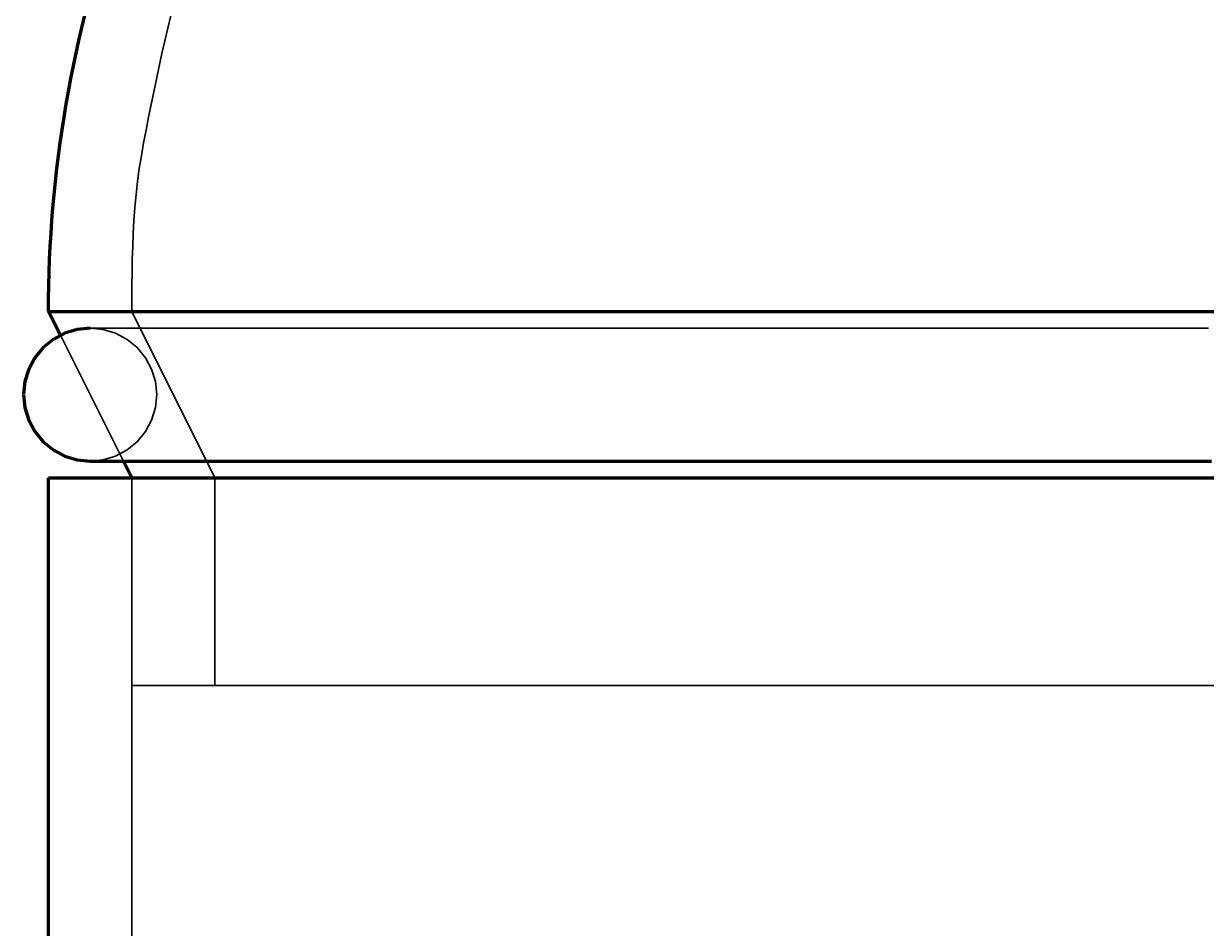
# Model space of a CAD drawing. Header units: millimetres. Extents: x 0 to 2208, y 0 to 420.
# Drawn here: x 175.5 to 180.052, y 202.582 to 206.064 of the extents above; entities that cross this region are included whole.
import ezdxf

# ---------------------------------------------------------------- set-up
doc = ezdxf.new("R2010")
doc.units = ezdxf.units.MM
doc.linetypes.add('IRAM-E-TRAZOS', pattern=[5, 4, -1])
doc.layers.add('01-VISIBLE', color=7, linetype='CONTINUOUS', lineweight=70)
doc.layers.add('02-OCULTA', color=4, linetype='IRAM-E-TRAZOS', lineweight=35)

msp = doc.modelspace()

# ---------------------------------------------------------------- linework, layer by layer
at = {"layer": '01-VISIBLE'}
for p, q in [((175.6415, 204.8649), (175.5959, 204.9559)), ((175.9159, 204.3159), (175.8839, 204.3799)), ((175.5959, 200.3159), (175.5959, 204.3159))]:
    msp.add_line(p, q, dxfattribs=at)
for points in [[(175.5959, 204.9559), (175.5961, 205.006), (175.5969, 205.0561), (175.5982, 205.1062), (175.6, 205.1563), (175.6024, 205.2064), (175.6053, 205.2564), (175.6088, 205.3064), (175.6128, 205.3563), (175.6173, 205.4062), (175.6224, 205.4561), (175.628, 205.5059), (175.6341, 205.5556), (175.6408, 205.6053), (175.648, 205.6549), (175.6556, 205.7044), (175.6638, 205.7538), (175.6726, 205.8032), (175.6818, 205.8524), (175.6915, 205.9016), (175.7017, 205.9506), (175.7124, 205.9996), (175.7237, 206.0484), (175.7354, 206.0971)], [(175.5959, 204.9559), (175.646, 204.9559), (175.696, 204.9559), (175.746, 204.9559), (175.796, 204.9559), (175.846, 204.9559), (175.8961, 204.9559), (175.9461, 204.9559), (175.9961, 204.9559), (176.0461, 204.9559), (176.0961, 204.9559), (176.1462, 204.9559), (176.1962, 204.9559), (176.2462, 204.9559), (176.2962, 204.9559), (176.3462, 204.9559), (176.3963, 204.9559), (176.4463, 204.9559), (176.4963, 204.9559), (176.5463, 204.9559), (176.5963, 204.9559), (176.6464, 204.9559), (176.6964, 204.9559), (176.7464, 204.9559), (176.7964, 204.9559), (176.8464, 204.9559), (176.8965, 204.9559), (176.9465, 204.9559), (176.9965, 204.9559), (177.0465, 204.9559), (177.0965, 204.9559), (177.1466, 204.9559), (177.1966, 204.9559), (177.2466, 204.9559), (177.2966, 204.9559), (177.3466, 204.9559), (177.3967, 204.9559), (177.4467, 204.9559), (177.4967, 204.9559), (177.5467, 204.9559), (177.5967, 204.9559), (177.6468, 204.9559), (177.6968, 204.9559), (177.7468, 204.9559), (177.7968, 204.9559), (177.8468, 204.9559), (177.8969, 204.9559), (177.9469, 204.9559), (177.9969, 204.9559), (178.0469, 204.9559), (178.0969, 204.9559), (178.147, 204.9559), (178.197, 204.9559), (178.247, 204.9559), (178.297, 204.9559), (178.347, 204.9559), (178.3971, 204.9559), (178.4471, 204.9559), (178.4971, 204.9559), (178.5471, 204.9559), (178.5971, 204.9559), (178.6472, 204.9559), (178.6972, 204.9559), (178.7472, 204.9559), (178.7972, 204.9559), (178.8472, 204.9559), (178.8973, 204.9559), (178.9473, 204.9559), (178.9973, 204.9559), (179.0473, 204.9559), (179.0973, 204.9559), (179.1474, 204.9559), (179.1974, 204.9559), (179.2474, 204.9559), (179.2974, 204.9559), (179.3474, 204.9559), (179.3975, 204.9559), (179.4475, 204.9559), (179.4975, 204.9559), (179.5475, 204.9559), (179.5975, 204.9559), (179.6476, 204.9559), (179.6976, 204.9559), (179.7476, 204.9559), (179.7976, 204.9559), (179.8476, 204.9559), (179.8977, 204.9559), (179.9477, 204.9559), (179.9977, 204.9559), (180.0477, 204.9559), (180.0977, 204.9559)], [(175.7559, 204.8919), (175.706, 204.887), (175.658, 204.8725), (175.6137, 204.8488), (175.5749, 204.817), (175.5431, 204.7782), (175.5194, 204.7339), (175.5049, 204.6859), (175.4999, 204.6359)], [(175.4999, 204.6359), (175.5049, 204.586), (175.5194, 204.538), (175.5431, 204.4937), (175.5749, 204.4549), (175.6137, 204.4231), (175.658, 204.3994), (175.706, 204.3849), (175.7559, 204.3799)], [(175.7559, 204.3799), (175.8061, 204.3799), (175.8563, 204.3799), (175.9064, 204.3799), (175.9566, 204.3799), (176.0068, 204.3799), (176.057, 204.3799), (176.1072, 204.3799), (176.1573, 204.3799), (176.2075, 204.3799), (176.2577, 204.3799), (176.3079, 204.3799), (176.3581, 204.3799), (176.4083, 204.3799), (176.4584, 204.3799), (176.5086, 204.3799), (176.5588, 204.3799), (176.609, 204.3799), (176.6592, 204.3799), (176.7094, 204.3799), (176.7595, 204.3799), (176.8097, 204.3799), (176.8599, 204.3799), (176.9101, 204.3799), (176.9603, 204.3799), (177.0105, 204.3799), (177.0606, 204.3799), (177.1108, 204.3799), (177.161, 204.3799), (177.2112, 204.3799), (177.2614, 204.3799), (177.3116, 204.3799), (177.3618, 204.3799), (177.4119, 204.3799), (177.4621, 204.3799), (177.5123, 204.3799), (177.5625, 204.3799), (177.6127, 204.3799), (177.6629, 204.3799), (177.713, 204.3799), (177.7632, 204.3799), (177.8134, 204.3799), (177.8636, 204.3799), (177.9138, 204.3799), (177.964, 204.3799), (178.0141, 204.3799), (178.0643, 204.3799), (178.1145, 204.3799), (178.1647, 204.3799), (178.2149, 204.3799), (178.265, 204.3799), (178.3152, 204.3799), (178.3654, 204.3799), (178.4156, 204.3799), (178.4658, 204.3799), (178.516, 204.3799), (178.5661, 204.3799), (178.6163, 204.3799), (178.6665, 204.3799), (178.7167, 204.3799), (178.7669, 204.3799), (178.8171, 204.3799), (178.8672, 204.3799), (178.9174, 204.3799), (178.9676, 204.3799), (179.0178, 204.3799), (179.068, 204.3799), (179.1181, 204.3799), (179.1683, 204.3799), (179.2185, 204.3799), (179.2687, 204.3799), (179.3189, 204.3799), (179.3691, 204.3799), (179.4192, 204.3799), (179.4694, 204.3799), (179.5196, 204.3799), (179.5698, 204.3799), (179.62, 204.3799), (179.6701, 204.3799), (179.7203, 204.3799), (179.7705, 204.3799), (179.8207, 204.3799), (179.8709, 204.3799), (179.9211, 204.3799), (179.9712, 204.3799), (180.0214, 204.3799), (180.0716, 204.3799)], [(175.5959, 204.3159), (175.646, 204.3159), (175.696, 204.3159), (175.746, 204.3159), (175.796, 204.3159), (175.846, 204.3159), (175.8961, 204.3159), (175.9461, 204.3159), (175.9961, 204.3159), (176.0461, 204.3159), (176.0961, 204.3159), (176.1462, 204.3159), (176.1962, 204.3159), (176.2462, 204.3159), (176.2962, 204.3159), (176.3462, 204.3159), (176.3963, 204.3159), (176.4463, 204.3159), (176.4963, 204.3159), (176.5463, 204.3159), (176.5963, 204.3159), (176.6464, 204.3159), (176.6964, 204.3159), (176.7464, 204.3159), (176.7964, 204.3159), (176.8464, 204.3159), (176.8965, 204.3159), (176.9465, 204.3159), (176.9965, 204.3159), (177.0465, 204.3159), (177.0965, 204.3159), (177.1466, 204.3159), (177.1966, 204.3159), (177.2466, 204.3159), (177.2966, 204.3159), (177.3466, 204.3159), (177.3967, 204.3159), (177.4467, 204.3159), (177.4967, 204.3159), (177.5467, 204.3159), (177.5967, 204.3159), (177.6468, 204.3159), (177.6968, 204.3159), (177.7468, 204.3159), (177.7968, 204.3159), (177.8468, 204.3159), (177.8969, 204.3159), (177.9469, 204.3159), (177.9969, 204.3159), (178.0469, 204.3159), (178.0969, 204.3159), (178.147, 204.3159), (178.197, 204.3159), (178.247, 204.3159), (178.297, 204.3159), (178.347, 204.3159), (178.3971, 204.3159), (178.4471, 204.3159), (178.4971, 204.3159), (178.5471, 204.3159), (178.5971, 204.3159), (178.6472, 204.3159), (178.6972, 204.3159), (178.7472, 204.3159), (178.7972, 204.3159), (178.8472, 204.3159), (178.8973, 204.3159), (178.9473, 204.3159), (178.9973, 204.3159), (179.0473, 204.3159), (179.0973, 204.3159), (179.1474, 204.3159), (179.1974, 204.3159), (179.2474, 204.3159), (179.2974, 204.3159), (179.3474, 204.3159), (179.3975, 204.3159), (179.4475, 204.3159), (179.4975, 204.3159), (179.5475, 204.3159), (179.5975, 204.3159), (179.6476, 204.3159), (179.6976, 204.3159), (179.7476, 204.3159), (179.7976, 204.3159), (179.8476, 204.3159), (179.8977, 204.3159), (179.9477, 204.3159), (179.9977, 204.3159), (180.0477, 204.3159), (180.0977, 204.3159)]]:
    msp.add_lwpolyline(points, dxfattribs=at)
at = {"layer": '02-OCULTA'}
for p, q in [((176.2359, 204.3159), (175.9159, 204.9559)), ((175.8839, 204.3799), (175.6415, 204.8649)), ((175.9159, 155.0159), (175.9159, 204.3159)), ((175.9159, 203.5159), (175.9159, 204.3159)), ((176.2359, 204.3159), (176.2359, 203.5159))]:
    msp.add_line(p, q, dxfattribs=at)
for points in [[(176.0669, 206.0953), (176.055, 206.0466), (176.0434, 205.9978), (176.0323, 205.9489), (176.0215, 205.8999), (176.011, 205.8509), (176.0007, 205.8018), (175.9906, 205.7527), (175.9806, 205.7036), (175.971, 205.6544), (175.9617, 205.6051), (175.953, 205.5557), (175.9451, 205.5062), (175.9382, 205.4565), (175.9324, 205.4067), (175.9278, 205.3568), (175.9243, 205.3068), (175.9216, 205.2567), (175.9196, 205.2066), (175.9181, 205.1565), (175.9171, 205.1064), (175.9164, 205.0562), (175.916, 205.0061), (175.9159, 204.9559)], [(180.054, 204.9559), (180.0039, 204.9559), (179.9538, 204.9559), (179.9037, 204.9559), (179.8536, 204.9559), (179.8035, 204.9559), (179.7535, 204.9559), (179.7034, 204.9559), (179.6533, 204.9559), (179.6032, 204.9559), (179.5531, 204.9559), (179.503, 204.9559), (179.4529, 204.9559), (179.4028, 204.9559), (179.3527, 204.9559), (179.3026, 204.9559), (179.2525, 204.9559), (179.2025, 204.9559), (179.1524, 204.9559), (179.1023, 204.9559), (179.0522, 204.9559), (179.0021, 204.9559), (178.952, 204.9559), (178.9019, 204.9559), (178.8518, 204.9559), (178.8017, 204.9559), (178.7516, 204.9559), (178.7016, 204.9559), (178.6515, 204.9559), (178.6014, 204.9559), (178.5513, 204.9559), (178.5012, 204.9559), (178.4511, 204.9559), (178.401, 204.9559), (178.3509, 204.9559), (178.3008, 204.9559), (178.2507, 204.9559), (178.2006, 204.9559), (178.1506, 204.9559), (178.1005, 204.9559), (178.0504, 204.9559), (178.0003, 204.9559), (177.9502, 204.9559), (177.9001, 204.9559), (177.85, 204.9559), (177.7999, 204.9559), (177.7498, 204.9559), (177.6997, 204.9559), (177.6497, 204.9559), (177.5996, 204.9559), (177.5495, 204.9559), (177.4994, 204.9559), (177.4493, 204.9559), (177.3992, 204.9559), (177.3491, 204.9559), (177.299, 204.9559), (177.2489, 204.9559), (177.1988, 204.9559), (177.1487, 204.9559), (177.0987, 204.9559), (177.0486, 204.9559), (176.9985, 204.9559), (176.9484, 204.9559), (176.8983, 204.9559), (176.8482, 204.9559), (176.7981, 204.9559), (176.748, 204.9559), (176.6979, 204.9559), (176.6478, 204.9559), (176.5977, 204.9559), (176.5477, 204.9559), (176.4976, 204.9559), (176.4475, 204.9559), (176.3974, 204.9559), (176.3473, 204.9559), (176.2972, 204.9559), (176.2471, 204.9559), (176.197, 204.9559), (176.1469, 204.9559), (176.0968, 204.9559), (176.0468, 204.9559), (175.9967, 204.9559), (175.9466, 204.9559), (175.8965, 204.9559), (175.8464, 204.9559), (175.7963, 204.9559), (175.7462, 204.9559), (175.6961, 204.9559), (175.646, 204.9559), (175.5959, 204.9559)], [(180.0675, 204.9559), (180.0175, 204.9559), (179.9674, 204.9559), (179.9174, 204.9559), (179.8674, 204.9559), (179.8174, 204.9559), (179.7674, 204.9559), (179.7173, 204.9559), (179.6673, 204.9559), (179.6173, 204.9559), (179.5673, 204.9559), (179.5173, 204.9559), (179.4673, 204.9559), (179.4172, 204.9559), (179.3672, 204.9559), (179.3172, 204.9559), (179.2672, 204.9559), (179.2172, 204.9559), (179.1671, 204.9559), (179.1171, 204.9559), (179.0671, 204.9559), (179.0171, 204.9559), (178.9671, 204.9559), (178.917, 204.9559), (178.867, 204.9559), (178.817, 204.9559), (178.767, 204.9559), (178.717, 204.9559), (178.667, 204.9559), (178.6169, 204.9559), (178.5669, 204.9559), (178.5169, 204.9559), (178.4669, 204.9559), (178.4169, 204.9559), (178.3668, 204.9559), (178.3168, 204.9559), (178.2668, 204.9559), (178.2168, 204.9559), (178.1668, 204.9559), (178.1168, 204.9559), (178.0667, 204.9559), (178.0167, 204.9559), (177.9667, 204.9559), (177.9167, 204.9559), (177.8667, 204.9559), (177.8166, 204.9559), (177.7666, 204.9559), (177.7166, 204.9559), (177.6666, 204.9559), (177.6166, 204.9559), (177.5665, 204.9559), (177.5165, 204.9559), (177.4665, 204.9559), (177.4165, 204.9559), (177.3665, 204.9559), (177.3165, 204.9559), (177.2664, 204.9559), (177.2164, 204.9559), (177.1664, 204.9559), (177.1164, 204.9559), (177.0664, 204.9559), (177.0163, 204.9559), (176.9663, 204.9559), (176.9163, 204.9559), (176.8663, 204.9559), (176.8163, 204.9559), (176.7663, 204.9559), (176.7162, 204.9559), (176.6662, 204.9559), (176.6162, 204.9559), (176.5662, 204.9559), (176.5162, 204.9559), (176.4661, 204.9559), (176.4161, 204.9559), (176.3661, 204.9559), (176.3161, 204.9559), (176.2661, 204.9559), (176.216, 204.9559), (176.166, 204.9559), (176.116, 204.9559), (176.066, 204.9559), (176.016, 204.9559), (175.966, 204.9559), (175.9159, 204.9559)], [(175.9159, 204.9559), (175.9835, 204.9559), (176.051, 204.9559), (176.1185, 204.9559), (176.186, 204.9559), (176.2536, 204.9559), (176.3211, 204.9559), (176.3886, 204.9559), (176.4561, 204.9559), (176.5237, 204.9559), (176.5912, 204.9559), (176.6587, 204.9559), (176.7262, 204.9559), (176.7938, 204.9559), (176.8613, 204.9559), (176.9288, 204.9559), (176.9963, 204.9559), (177.0639, 204.9559), (177.1314, 204.9559), (177.1989, 204.9559), (177.2664, 204.9559), (177.334, 204.9559), (177.4015, 204.9559), (177.469, 204.9559), (177.5365, 204.9559), (177.6041, 204.9559), (177.6716, 204.9559), (177.7391, 204.9559), (177.8066, 204.9559), (177.8742, 204.9559), (177.9417, 204.9559), (178.0092, 204.9559), (178.0767, 204.9559), (178.1443, 204.9559), (178.2118, 204.9559), (178.2793, 204.9559), (178.3468, 204.9559), (178.4144, 204.9559), (178.4819, 204.9559), (178.5494, 204.9559), (178.6169, 204.9559), (178.6845, 204.9559), (178.752, 204.9559), (178.8195, 204.9559), (178.887, 204.9559), (178.9546, 204.9559), (179.0221, 204.9559), (179.0896, 204.9559), (179.1571, 204.9559), (179.2247, 204.9559), (179.2922, 204.9559), (179.3597, 204.9559), (179.4272, 204.9559), (179.4948, 204.9559), (179.5623, 204.9559), (179.6298, 204.9559), (179.6973, 204.9559), (179.7649, 204.9559), (179.8324, 204.9559), (179.8999, 204.9559), (179.9674, 204.9559), (180.035, 204.9559), (180.1025, 204.9559)], [(180.0607, 204.8919), (180.0106, 204.8919), (179.9606, 204.8919), (179.9105, 204.8919), (179.8604, 204.8919), (179.8104, 204.8919), (179.7603, 204.8919), (179.7103, 204.8919), (179.6602, 204.8919), (179.6102, 204.8919), (179.5601, 204.8919), (179.5101, 204.8919), (179.46, 204.8919), (179.4099, 204.8919), (179.3599, 204.8919), (179.3098, 204.8919), (179.2598, 204.8919), (179.2097, 204.8919), (179.1597, 204.8919), (179.1096, 204.8919), (179.0596, 204.8919), (179.0095, 204.8919), (178.9595, 204.8919), (178.9094, 204.8919), (178.8593, 204.8919), (178.8093, 204.8919), (178.7592, 204.8919), (178.7092, 204.8919), (178.6591, 204.8919), (178.6091, 204.8919), (178.559, 204.8919), (178.509, 204.8919), (178.4589, 204.8919), (178.4088, 204.8919), (178.3588, 204.8919), (178.3087, 204.8919), (178.2587, 204.8919), (178.2086, 204.8919), (178.1586, 204.8919), (178.1085, 204.8919), (178.0585, 204.8919), (178.0084, 204.8919), (177.9584, 204.8919), (177.9083, 204.8919), (177.8582, 204.8919), (177.8082, 204.8919), (177.7581, 204.8919), (177.7081, 204.8919), (177.658, 204.8919), (177.608, 204.8919), (177.5579, 204.8919), (177.5079, 204.8919), (177.4578, 204.8919), (177.4078, 204.8919), (177.3577, 204.8919), (177.3076, 204.8919), (177.2576, 204.8919), (177.2075, 204.8919), (177.1575, 204.8919), (177.1074, 204.8919), (177.0574, 204.8919), (177.0073, 204.8919), (176.9573, 204.8919), (176.9072, 204.8919), (176.8571, 204.8919), (176.8071, 204.8919), (176.757, 204.8919), (176.707, 204.8919), (176.6569, 204.8919), (176.6069, 204.8919), (176.5568, 204.8919), (176.5068, 204.8919), (176.4567, 204.8919), (176.4067, 204.8919), (176.3566, 204.8919), (176.3065, 204.8919), (176.2565, 204.8919), (176.2064, 204.8919), (176.1564, 204.8919), (176.1063, 204.8919), (176.0563, 204.8919), (176.0062, 204.8919), (175.9562, 204.8919), (175.9061, 204.8919), (175.856, 204.8919), (175.806, 204.8919), (175.7559, 204.8919)], [(180.0604, 204.8919), (179.9921, 204.8919), (179.9238, 204.8919), (179.8554, 204.8919), (179.7871, 204.8919), (179.7188, 204.8919), (179.6505, 204.8919), (179.5821, 204.8919), (179.5138, 204.8919), (179.4455, 204.8919), (179.3772, 204.8919), (179.3088, 204.8919), (179.2405, 204.8919), (179.1722, 204.8919), (179.1039, 204.8919), (179.0355, 204.8919), (178.9672, 204.8919), (178.8989, 204.8919), (178.8306, 204.8919), (178.7622, 204.8919), (178.6939, 204.8919), (178.6256, 204.8919), (178.5573, 204.8919), (178.4889, 204.8919), (178.4206, 204.8919), (178.3523, 204.8919), (178.284, 204.8919), (178.2156, 204.8919), (178.1473, 204.8919), (178.079, 204.8919), (178.0107, 204.8919), (177.9423, 204.8919), (177.874, 204.8919), (177.8057, 204.8919), (177.7374, 204.8919), (177.669, 204.8919), (177.6007, 204.8919), (177.5324, 204.8919), (177.4641, 204.8919), (177.3957, 204.8919), (177.3274, 204.8919), (177.2591, 204.8919), (177.1908, 204.8919), (177.1224, 204.8919), (177.0541, 204.8919), (176.9858, 204.8919), (176.9175, 204.8919), (176.8491, 204.8919), (176.7808, 204.8919), (176.7125, 204.8919), (176.6442, 204.8919), (176.5758, 204.8919), (176.5075, 204.8919), (176.4392, 204.8919), (176.3709, 204.8919), (176.3025, 204.8919), (176.2342, 204.8919), (176.1659, 204.8919), (176.0976, 204.8919), (176.0292, 204.8919), (175.9609, 204.8919), (175.8926, 204.8919), (175.8243, 204.8919), (175.7559, 204.8919)], [(175.7559, 204.8919), (175.8059, 204.887), (175.8539, 204.8725), (175.8982, 204.8488), (175.937, 204.817), (175.9688, 204.7782), (175.9925, 204.7339), (176.007, 204.6859), (176.0119, 204.6359), (176.007, 204.586), (175.9925, 204.538), (175.9688, 204.4937), (175.937, 204.4549), (175.8982, 204.4231), (175.8539, 204.3994), (175.8059, 204.3849), (175.7559, 204.3799)], [(175.7559, 204.3799), (175.806, 204.3799), (175.856, 204.3799), (175.9061, 204.3799), (175.9562, 204.3799), (176.0062, 204.3799), (176.0563, 204.3799), (176.1063, 204.3799), (176.1564, 204.3799), (176.2064, 204.3799), (176.2565, 204.3799), (176.3065, 204.3799), (176.3566, 204.3799), (176.4067, 204.3799), (176.4567, 204.3799), (176.5068, 204.3799), (176.5568, 204.3799), (176.6069, 204.3799), (176.6569, 204.3799), (176.707, 204.3799), (176.757, 204.3799), (176.8071, 204.3799), (176.8571, 204.3799), (176.9072, 204.3799), (176.9573, 204.3799), (177.0073, 204.3799), (177.0574, 204.3799), (177.1074, 204.3799), (177.1575, 204.3799), (177.2075, 204.3799), (177.2576, 204.3799), (177.3076, 204.3799), (177.3577, 204.3799), (177.4078, 204.3799), (177.4578, 204.3799), (177.5079, 204.3799), (177.5579, 204.3799), (177.608, 204.3799), (177.658, 204.3799), (177.7081, 204.3799), (177.7581, 204.3799), (177.8082, 204.3799), (177.8582, 204.3799), (177.9083, 204.3799), (177.9584, 204.3799), (178.0084, 204.3799), (178.0585, 204.3799), (178.1085, 204.3799), (178.1586, 204.3799), (178.2086, 204.3799), (178.2587, 204.3799), (178.3087, 204.3799), (178.3588, 204.3799), (178.4088, 204.3799), (178.4589, 204.3799), (178.509, 204.3799), (178.559, 204.3799), (178.6091, 204.3799), (178.6591, 204.3799), (178.7092, 204.3799), (178.7592, 204.3799), (178.8093, 204.3799), (178.8593, 204.3799), (178.9094, 204.3799), (178.9595, 204.3799), (179.0095, 204.3799), (179.0596, 204.3799), (179.1096, 204.3799), (179.1597, 204.3799), (179.2097, 204.3799), (179.2598, 204.3799), (179.3098, 204.3799), (179.3599, 204.3799), (179.4099, 204.3799), (179.46, 204.3799), (179.5101, 204.3799), (179.5601, 204.3799), (179.6102, 204.3799), (179.6602, 204.3799), (179.7103, 204.3799), (179.7603, 204.3799), (179.8104, 204.3799), (179.8604, 204.3799), (179.9105, 204.3799), (179.9606, 204.3799), (180.0106, 204.3799), (180.0607, 204.3799)], [(180.054, 204.3159), (180.0039, 204.3159), (179.9538, 204.3159), (179.9037, 204.3159), (179.8536, 204.3159), (179.8035, 204.3159), (179.7535, 204.3159), (179.7034, 204.3159), (179.6533, 204.3159), (179.6032, 204.3159), (179.5531, 204.3159), (179.503, 204.3159), (179.4529, 204.3159), (179.4028, 204.3159), (179.3527, 204.3159), (179.3026, 204.3159), (179.2525, 204.3159), (179.2025, 204.3159), (179.1524, 204.3159), (179.1023, 204.3159), (179.0522, 204.3159), (179.0021, 204.3159), (178.952, 204.3159), (178.9019, 204.3159), (178.8518, 204.3159), (178.8017, 204.3159), (178.7516, 204.3159), (178.7016, 204.3159), (178.6515, 204.3159), (178.6014, 204.3159), (178.5513, 204.3159), (178.5012, 204.3159), (178.4511, 204.3159), (178.401, 204.3159), (178.3509, 204.3159), (178.3008, 204.3159), (178.2507, 204.3159), (178.2006, 204.3159), (178.1506, 204.3159), (178.1005, 204.3159), (178.0504, 204.3159), (178.0003, 204.3159), (177.9502, 204.3159), (177.9001, 204.3159), (177.85, 204.3159), (177.7999, 204.3159), (177.7498, 204.3159), (177.6997, 204.3159), (177.6497, 204.3159), (177.5996, 204.3159), (177.5495, 204.3159), (177.4994, 204.3159), (177.4493, 204.3159), (177.3992, 204.3159), (177.3491, 204.3159), (177.299, 204.3159), (177.2489, 204.3159), (177.1988, 204.3159), (177.1487, 204.3159), (177.0987, 204.3159), (177.0486, 204.3159), (176.9985, 204.3159), (176.9484, 204.3159), (176.8983, 204.3159), (176.8482, 204.3159), (176.7981, 204.3159), (176.748, 204.3159), (176.6979, 204.3159), (176.6478, 204.3159), (176.5977, 204.3159), (176.5477, 204.3159), (176.4976, 204.3159), (176.4475, 204.3159), (176.3974, 204.3159), (176.3473, 204.3159), (176.2972, 204.3159), (176.2471, 204.3159), (176.197, 204.3159), (176.1469, 204.3159), (176.0968, 204.3159), (176.0468, 204.3159), (175.9967, 204.3159), (175.9466, 204.3159), (175.8965, 204.3159), (175.8464, 204.3159), (175.7963, 204.3159), (175.7462, 204.3159), (175.6961, 204.3159), (175.646, 204.3159), (175.5959, 204.3159)], [(180.0675, 204.3159), (180.0175, 204.3159), (179.9674, 204.3159), (179.9174, 204.3159), (179.8674, 204.3159), (179.8174, 204.3159), (179.7674, 204.3159), (179.7173, 204.3159), (179.6673, 204.3159), (179.6173, 204.3159), (179.5673, 204.3159), (179.5173, 204.3159), (179.4673, 204.3159), (179.4172, 204.3159), (179.3672, 204.3159), (179.3172, 204.3159), (179.2672, 204.3159), (179.2172, 204.3159), (179.1671, 204.3159), (179.1171, 204.3159), (179.0671, 204.3159), (179.0171, 204.3159), (178.9671, 204.3159), (178.917, 204.3159), (178.867, 204.3159), (178.817, 204.3159), (178.767, 204.3159), (178.717, 204.3159), (178.667, 204.3159), (178.6169, 204.3159), (178.5669, 204.3159), (178.5169, 204.3159), (178.4669, 204.3159), (178.4169, 204.3159), (178.3668, 204.3159), (178.3168, 204.3159), (178.2668, 204.3159), (178.2168, 204.3159), (178.1668, 204.3159), (178.1168, 204.3159), (178.0667, 204.3159), (178.0167, 204.3159), (177.9667, 204.3159), (177.9167, 204.3159), (177.8667, 204.3159), (177.8166, 204.3159), (177.7666, 204.3159), (177.7166, 204.3159), (177.6666, 204.3159), (177.6166, 204.3159), (177.5665, 204.3159), (177.5165, 204.3159), (177.4665, 204.3159), (177.4165, 204.3159), (177.3665, 204.3159), (177.3165, 204.3159), (177.2664, 204.3159), (177.2164, 204.3159), (177.1664, 204.3159), (177.1164, 204.3159), (177.0664, 204.3159), (177.0163, 204.3159), (176.9663, 204.3159), (176.9163, 204.3159), (176.8663, 204.3159), (176.8163, 204.3159), (176.7663, 204.3159), (176.7162, 204.3159), (176.6662, 204.3159), (176.6162, 204.3159), (176.5662, 204.3159), (176.5162, 204.3159), (176.4661, 204.3159), (176.4161, 204.3159), (176.3661, 204.3159), (176.3161, 204.3159), (176.2661, 204.3159), (176.216, 204.3159), (176.166, 204.3159), (176.116, 204.3159), (176.066, 204.3159), (176.016, 204.3159), (175.966, 204.3159), (175.9159, 204.3159)], [(175.9159, 204.3159), (175.9835, 204.3159), (176.051, 204.3159), (176.1185, 204.3159), (176.186, 204.3159), (176.2536, 204.3159), (176.3211, 204.3159), (176.3886, 204.3159), (176.4561, 204.3159), (176.5237, 204.3159), (176.5912, 204.3159), (176.6587, 204.3159), (176.7262, 204.3159), (176.7938, 204.3159), (176.8613, 204.3159), (176.9288, 204.3159), (176.9963, 204.3159), (177.0639, 204.3159), (177.1314, 204.3159), (177.1989, 204.3159), (177.2664, 204.3159), (177.334, 204.3159), (177.4015, 204.3159), (177.469, 204.3159), (177.5365, 204.3159), (177.6041, 204.3159), (177.6716, 204.3159), (177.7391, 204.3159), (177.8066, 204.3159), (177.8742, 204.3159), (177.9417, 204.3159), (178.0092, 204.3159), (178.0767, 204.3159), (178.1443, 204.3159), (178.2118, 204.3159), (178.2793, 204.3159), (178.3468, 204.3159), (178.4144, 204.3159), (178.4819, 204.3159), (178.5494, 204.3159), (178.6169, 204.3159), (178.6845, 204.3159), (178.752, 204.3159), (178.8195, 204.3159), (178.887, 204.3159), (178.9546, 204.3159), (179.0221, 204.3159), (179.0896, 204.3159), (179.1571, 204.3159), (179.2247, 204.3159), (179.2922, 204.3159), (179.3597, 204.3159), (179.4272, 204.3159), (179.4948, 204.3159), (179.5623, 204.3159), (179.6298, 204.3159), (179.6973, 204.3159), (179.7649, 204.3159), (179.8324, 204.3159), (179.8999, 204.3159), (179.9674, 204.3159), (180.035, 204.3159), (180.1025, 204.3159)], [(180.0675, 204.3159), (180.0175, 204.3159), (179.9674, 204.3159), (179.9174, 204.3159), (179.8674, 204.3159), (179.8174, 204.3159), (179.7674, 204.3159), (179.7173, 204.3159), (179.6673, 204.3159), (179.6173, 204.3159), (179.5673, 204.3159), (179.5173, 204.3159), (179.4673, 204.3159), (179.4172, 204.3159), (179.3672, 204.3159), (179.3172, 204.3159), (179.2672, 204.3159), (179.2172, 204.3159), (179.1671, 204.3159), (179.1171, 204.3159), (179.0671, 204.3159), (179.0171, 204.3159), (178.9671, 204.3159), (178.917, 204.3159), (178.867, 204.3159), (178.817, 204.3159), (178.767, 204.3159), (178.717, 204.3159), (178.667, 204.3159), (178.6169, 204.3159), (178.5669, 204.3159), (178.5169, 204.3159), (178.4669, 204.3159), (178.4169, 204.3159), (178.3668, 204.3159), (178.3168, 204.3159), (178.2668, 204.3159), (178.2168, 204.3159), (178.1668, 204.3159), (178.1168, 204.3159), (178.0667, 204.3159), (178.0167, 204.3159), (177.9667, 204.3159), (177.9167, 204.3159), (177.8667, 204.3159), (177.8166, 204.3159), (177.7666, 204.3159), (177.7166, 204.3159), (177.6666, 204.3159), (177.6166, 204.3159), (177.5665, 204.3159), (177.5165, 204.3159), (177.4665, 204.3159), (177.4165, 204.3159), (177.3665, 204.3159), (177.3165, 204.3159), (177.2664, 204.3159), (177.2164, 204.3159), (177.1664, 204.3159), (177.1164, 204.3159), (177.0664, 204.3159), (177.0163, 204.3159), (176.9663, 204.3159), (176.9163, 204.3159), (176.8663, 204.3159), (176.8163, 204.3159), (176.7663, 204.3159), (176.7162, 204.3159), (176.6662, 204.3159), (176.6162, 204.3159), (176.5662, 204.3159), (176.5162, 204.3159), (176.4661, 204.3159), (176.4161, 204.3159), (176.3661, 204.3159), (176.3161, 204.3159), (176.2661, 204.3159), (176.216, 204.3159), (176.166, 204.3159), (176.116, 204.3159), (176.066, 204.3159), (176.016, 204.3159), (175.966, 204.3159), (175.9159, 204.3159)], [(175.9159, 204.3159), (175.9835, 204.3159), (176.051, 204.3159), (176.1185, 204.3159), (176.186, 204.3159), (176.2536, 204.3159), (176.3211, 204.3159), (176.3886, 204.3159), (176.4561, 204.3159), (176.5237, 204.3159), (176.5912, 204.3159), (176.6587, 204.3159), (176.7262, 204.3159), (176.7938, 204.3159), (176.8613, 204.3159), (176.9288, 204.3159), (176.9963, 204.3159), (177.0639, 204.3159), (177.1314, 204.3159), (177.1989, 204.3159), (177.2664, 204.3159), (177.334, 204.3159), (177.4015, 204.3159), (177.469, 204.3159), (177.5365, 204.3159), (177.6041, 204.3159), (177.6716, 204.3159), (177.7391, 204.3159), (177.8066, 204.3159), (177.8742, 204.3159), (177.9417, 204.3159), (178.0092, 204.3159), (178.0767, 204.3159), (178.1443, 204.3159), (178.2118, 204.3159), (178.2793, 204.3159), (178.3468, 204.3159), (178.4144, 204.3159), (178.4819, 204.3159), (178.5494, 204.3159), (178.6169, 204.3159), (178.6845, 204.3159), (178.752, 204.3159), (178.8195, 204.3159), (178.887, 204.3159), (178.9546, 204.3159), (179.0221, 204.3159), (179.0896, 204.3159), (179.1571, 204.3159), (179.2247, 204.3159), (179.2922, 204.3159), (179.3597, 204.3159), (179.4272, 204.3159), (179.4948, 204.3159), (179.5623, 204.3159), (179.6298, 204.3159), (179.6973, 204.3159), (179.7649, 204.3159), (179.8324, 204.3159), (179.8999, 204.3159), (179.9674, 204.3159), (180.035, 204.3159), (180.1025, 204.3159)], [(180.0962, 204.3159), (180.0461, 204.3159), (179.9959, 204.3159), (179.9458, 204.3159), (179.8957, 204.3159), (179.8455, 204.3159), (179.7954, 204.3159), (179.7453, 204.3159), (179.6951, 204.3159), (179.645, 204.3159), (179.5949, 204.3159), (179.5447, 204.3159), (179.4946, 204.3159), (179.4445, 204.3159), (179.3943, 204.3159), (179.3442, 204.3159), (179.2941, 204.3159), (179.2439, 204.3159), (179.1938, 204.3159), (179.1437, 204.3159), (179.0935, 204.3159), (179.0434, 204.3159), (178.9933, 204.3159), (178.9431, 204.3159), (178.893, 204.3159), (178.8429, 204.3159), (178.7927, 204.3159), (178.7426, 204.3159), (178.6925, 204.3159), (178.6423, 204.3159), (178.5922, 204.3159), (178.5421, 204.3159), (178.4919, 204.3159), (178.4418, 204.3159), (178.3917, 204.3159), (178.3415, 204.3159), (178.2914, 204.3159), (178.2413, 204.3159), (178.1911, 204.3159), (178.141, 204.3159), (178.0909, 204.3159), (178.0407, 204.3159), (177.9906, 204.3159), (177.9405, 204.3159), (177.8903, 204.3159), (177.8402, 204.3159), (177.7901, 204.3159), (177.7399, 204.3159), (177.6898, 204.3159), (177.6397, 204.3159), (177.5895, 204.3159), (177.5394, 204.3159), (177.4893, 204.3159), (177.4391, 204.3159), (177.389, 204.3159), (177.3389, 204.3159), (177.2887, 204.3159), (177.2386, 204.3159), (177.1885, 204.3159), (177.1383, 204.3159), (177.0882, 204.3159), (177.0381, 204.3159), (176.9879, 204.3159), (176.9378, 204.3159), (176.8877, 204.3159), (176.8375, 204.3159), (176.7874, 204.3159), (176.7373, 204.3159), (176.6871, 204.3159), (176.637, 204.3159), (176.5869, 204.3159), (176.5367, 204.3159), (176.4866, 204.3159), (176.4365, 204.3159), (176.3863, 204.3159), (176.3362, 204.3159), (176.2861, 204.3159), (176.2359, 204.3159)], [(176.2359, 204.3159), (176.3019, 204.3159), (176.3678, 204.3159), (176.4337, 204.3159), (176.4996, 204.3159), (176.5656, 204.3159), (176.6315, 204.3159), (176.6974, 204.3159), (176.7633, 204.3159), (176.8293, 204.3159), (176.8952, 204.3159), (176.9611, 204.3159), (177.027, 204.3159), (177.093, 204.3159), (177.1589, 204.3159), (177.2248, 204.3159), (177.2907, 204.3159), (177.3567, 204.3159), (177.4226, 204.3159), (177.4885, 204.3159), (177.5544, 204.3159), (177.6204, 204.3159), (177.6863, 204.3159), (177.7522, 204.3159), (177.8181, 204.3159), (177.8841, 204.3159), (177.95, 204.3159), (178.0159, 204.3159), (178.0818, 204.3159), (178.1478, 204.3159), (178.2137, 204.3159), (178.2796, 204.3159), (178.3455, 204.3159), (178.4115, 204.3159), (178.4774, 204.3159), (178.5433, 204.3159), (178.6092, 204.3159), (178.6752, 204.3159), (178.7411, 204.3159), (178.807, 204.3159), (178.8729, 204.3159), (178.9389, 204.3159), (179.0048, 204.3159), (179.0707, 204.3159), (179.1366, 204.3159), (179.2026, 204.3159), (179.2685, 204.3159), (179.3344, 204.3159), (179.4003, 204.3159), (179.4663, 204.3159), (179.5322, 204.3159), (179.5981, 204.3159), (179.664, 204.3159), (179.73, 204.3159), (179.7959, 204.3159), (179.8618, 204.3159), (179.9277, 204.3159), (179.9937, 204.3159), (180.0596, 204.3159)], [(180.0675, 203.5159), (180.0175, 203.5159), (179.9674, 203.5159), (179.9174, 203.5159), (179.8674, 203.5159), (179.8174, 203.5159), (179.7674, 203.5159), (179.7173, 203.5159), (179.6673, 203.5159), (179.6173, 203.5159), (179.5673, 203.5159), (179.5173, 203.5159), (179.4673, 203.5159), (179.4172, 203.5159), (179.3672, 203.5159), (179.3172, 203.5159), (179.2672, 203.5159), (179.2172, 203.5159), (179.1671, 203.5159), (179.1171, 203.5159), (179.0671, 203.5159), (179.0171, 203.5159), (178.9671, 203.5159), (178.917, 203.5159), (178.867, 203.5159), (178.817, 203.5159), (178.767, 203.5159), (178.717, 203.5159), (178.667, 203.5159), (178.6169, 203.5159), (178.5669, 203.5159), (178.5169, 203.5159), (178.4669, 203.5159), (178.4169, 203.5159), (178.3668, 203.5159), (178.3168, 203.5159), (178.2668, 203.5159), (178.2168, 203.5159), (178.1668, 203.5159), (178.1168, 203.5159), (178.0667, 203.5159), (178.0167, 203.5159), (177.9667, 203.5159), (177.9167, 203.5159), (177.8667, 203.5159), (177.8166, 203.5159), (177.7666, 203.5159), (177.7166, 203.5159), (177.6666, 203.5159), (177.6166, 203.5159), (177.5665, 203.5159), (177.5165, 203.5159), (177.4665, 203.5159), (177.4165, 203.5159), (177.3665, 203.5159), (177.3165, 203.5159), (177.2664, 203.5159), (177.2164, 203.5159), (177.1664, 203.5159), (177.1164, 203.5159), (177.0664, 203.5159), (177.0163, 203.5159), (176.9663, 203.5159), (176.9163, 203.5159), (176.8663, 203.5159), (176.8163, 203.5159), (176.7663, 203.5159), (176.7162, 203.5159), (176.6662, 203.5159), (176.6162, 203.5159), (176.5662, 203.5159), (176.5162, 203.5159), (176.4661, 203.5159), (176.4161, 203.5159), (176.3661, 203.5159), (176.3161, 203.5159), (176.2661, 203.5159), (176.216, 203.5159), (176.166, 203.5159), (176.116, 203.5159), (176.066, 203.5159), (176.016, 203.5159), (175.966, 203.5159), (175.9159, 203.5159)], [(175.9159, 203.5159), (175.9835, 203.5159), (176.051, 203.5159), (176.1185, 203.5159), (176.186, 203.5159), (176.2536, 203.5159), (176.3211, 203.5159), (176.3886, 203.5159), (176.4561, 203.5159), (176.5237, 203.5159), (176.5912, 203.5159), (176.6587, 203.5159), (176.7262, 203.5159), (176.7938, 203.5159), (176.8613, 203.5159), (176.9288, 203.5159), (176.9963, 203.5159), (177.0639, 203.5159), (177.1314, 203.5159), (177.1989, 203.5159), (177.2664, 203.5159), (177.334, 203.5159), (177.4015, 203.5159), (177.469, 203.5159), (177.5365, 203.5159), (177.6041, 203.5159), (177.6716, 203.5159), (177.7391, 203.5159), (177.8066, 203.5159), (177.8742, 203.5159), (177.9417, 203.5159), (178.0092, 203.5159), (178.0767, 203.5159), (178.1443, 203.5159), (178.2118, 203.5159), (178.2793, 203.5159), (178.3468, 203.5159), (178.4144, 203.5159), (178.4819, 203.5159), (178.5494, 203.5159), (178.6169, 203.5159), (178.6845, 203.5159), (178.752, 203.5159), (178.8195, 203.5159), (178.887, 203.5159), (178.9546, 203.5159), (179.0221, 203.5159), (179.0896, 203.5159), (179.1571, 203.5159), (179.2247, 203.5159), (179.2922, 203.5159), (179.3597, 203.5159), (179.4272, 203.5159), (179.4948, 203.5159), (179.5623, 203.5159), (179.6298, 203.5159), (179.6973, 203.5159), (179.7649, 203.5159), (179.8324, 203.5159), (179.8999, 203.5159), (179.9674, 203.5159), (180.035, 203.5159), (180.1025, 203.5159)], [(180.0962, 203.5159), (180.0461, 203.5159), (179.9959, 203.5159), (179.9458, 203.5159), (179.8957, 203.5159), (179.8455, 203.5159), (179.7954, 203.5159), (179.7453, 203.5159), (179.6951, 203.5159), (179.645, 203.5159), (179.5949, 203.5159), (179.5447, 203.5159), (179.4946, 203.5159), (179.4445, 203.5159), (179.3943, 203.5159), (179.3442, 203.5159), (179.2941, 203.5159), (179.2439, 203.5159), (179.1938, 203.5159), (179.1437, 203.5159), (179.0935, 203.5159), (179.0434, 203.5159), (178.9933, 203.5159), (178.9431, 203.5159), (178.893, 203.5159), (178.8429, 203.5159), (178.7927, 203.5159), (178.7426, 203.5159), (178.6925, 203.5159), (178.6423, 203.5159), (178.5922, 203.5159), (178.5421, 203.5159), (178.4919, 203.5159), (178.4418, 203.5159), (178.3917, 203.5159), (178.3415, 203.5159), (178.2914, 203.5159), (178.2413, 203.5159), (178.1911, 203.5159), (178.141, 203.5159), (178.0909, 203.5159), (178.0407, 203.5159), (177.9906, 203.5159), (177.9405, 203.5159), (177.8903, 203.5159), (177.8402, 203.5159), (177.7901, 203.5159), (177.7399, 203.5159), (177.6898, 203.5159), (177.6397, 203.5159), (177.5895, 203.5159), (177.5394, 203.5159), (177.4893, 203.5159), (177.4391, 203.5159), (177.389, 203.5159), (177.3389, 203.5159), (177.2887, 203.5159), (177.2386, 203.5159), (177.1885, 203.5159), (177.1383, 203.5159), (177.0882, 203.5159), (177.0381, 203.5159), (176.9879, 203.5159), (176.9378, 203.5159), (176.8877, 203.5159), (176.8375, 203.5159), (176.7874, 203.5159), (176.7373, 203.5159), (176.6871, 203.5159), (176.637, 203.5159), (176.5869, 203.5159), (176.5367, 203.5159), (176.4866, 203.5159), (176.4365, 203.5159), (176.3863, 203.5159), (176.3362, 203.5159), (176.2861, 203.5159), (176.2359, 203.5159)], [(176.2359, 203.5159), (176.3019, 203.5159), (176.3678, 203.5159), (176.4337, 203.5159), (176.4996, 203.5159), (176.5656, 203.5159), (176.6315, 203.5159), (176.6974, 203.5159), (176.7633, 203.5159), (176.8293, 203.5159), (176.8952, 203.5159), (176.9611, 203.5159), (177.027, 203.5159), (177.093, 203.5159), (177.1589, 203.5159), (177.2248, 203.5159), (177.2907, 203.5159), (177.3567, 203.5159), (177.4226, 203.5159), (177.4885, 203.5159), (177.5544, 203.5159), (177.6204, 203.5159), (177.6863, 203.5159), (177.7522, 203.5159), (177.8181, 203.5159), (177.8841, 203.5159), (177.95, 203.5159), (178.0159, 203.5159), (178.0818, 203.5159), (178.1478, 203.5159), (178.2137, 203.5159), (178.2796, 203.5159), (178.3455, 203.5159), (178.4115, 203.5159), (178.4774, 203.5159), (178.5433, 203.5159), (178.6092, 203.5159), (178.6752, 203.5159), (178.7411, 203.5159), (178.807, 203.5159), (178.8729, 203.5159), (178.9389, 203.5159), (179.0048, 203.5159), (179.0707, 203.5159), (179.1366, 203.5159), (179.2026, 203.5159), (179.2685, 203.5159), (179.3344, 203.5159), (179.4003, 203.5159), (179.4663, 203.5159), (179.5322, 203.5159), (179.5981, 203.5159), (179.664, 203.5159), (179.73, 203.5159), (179.7959, 203.5159), (179.8618, 203.5159), (179.9277, 203.5159), (179.9937, 203.5159), (180.0596, 203.5159)]]:
    msp.add_lwpolyline(points, dxfattribs=at)

doc.saveas('drawing.dxf')
